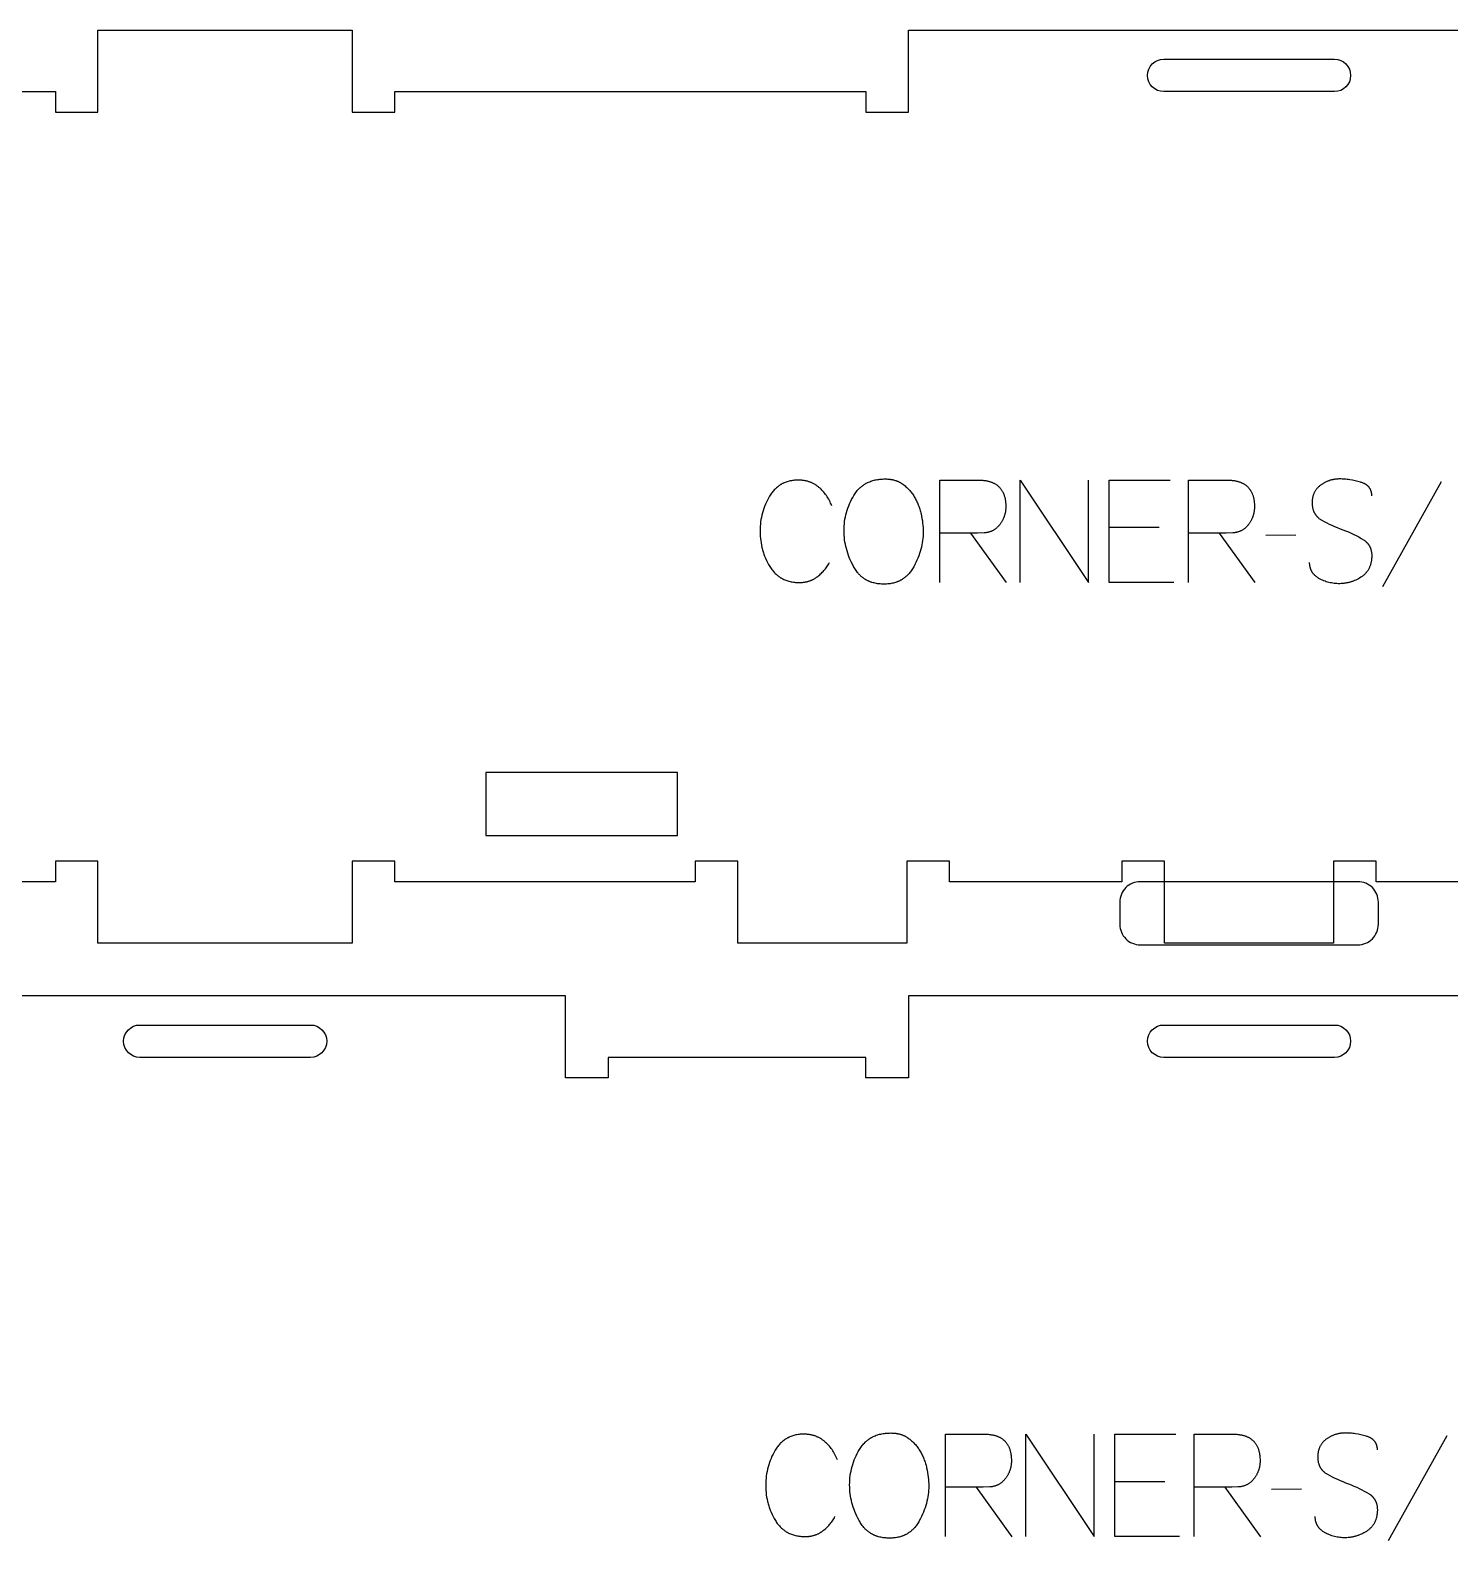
# Model space of a CAD drawing. Extents: x 0 to 4485, y 0 to 8771.
# Drawn here: x 1539.8 to 1955.7, y 4294.2 to 4736.9 of the extents above; entities that cross this region are included whole.
import ezdxf

# ---------------------------------------------------------------- set-up
doc = ezdxf.new("R2010")
doc.units = 0
for name, color, linetype in [('1_ANYTOOL_1MMDEEP_LABELS_S', 2, 'CONTINUOUS'), ('3_ANYTOOL_CUTTHROUGH_INSID', 4, 'CONTINUOUS'), ('4_ANYTOOL_CUTTHROUGH_OUTSI', 5, 'CONTINUOUS'), ('5_ANYTOOL_HALF_MILL_9MM_IN', 3, 'CONTINUOUS')]:
    doc.layers.add(name, color=color, linetype=linetype)

msp = doc.modelspace()

# ---------------------------------------------------------------- linework, layer by layer
at = {"layer": '1_ANYTOOL_1MMDEEP_LABELS_S', "color": 2}
for points in [[(1774.63, 4597.55), (1774.47, 4597.95), (1774.3, 4598.34), (1774.12, 4598.73), (1773.93, 4599.1), (1773.73, 4599.47), (1773.52, 4599.83), (1773.3, 4600.18), (1773.07, 4600.52), (1772.83, 4600.85), (1772.58, 4601.17), (1772.32, 4601.49), (1772.05, 4601.79), (1771.77, 4602.09), (1771.48, 4602.38), (1771.19, 4602.65), (1770.88, 4602.92), (1770.72, 4603.05), (1770.56, 4603.18), (1770.4, 4603.3), (1770.23, 4603.42), (1770.07, 4603.53), (1769.9, 4603.64), (1769.73, 4603.75), (1769.56, 4603.85), (1769.38, 4603.95), (1769.2, 4604.04), (1769.02, 4604.13), (1768.84, 4604.22), (1768.66, 4604.3), (1768.47, 4604.37), (1768.29, 4604.45), (1768.1, 4604.51), (1767.91, 4604.58), (1767.71, 4604.64), (1767.51, 4604.69), (1767.32, 4604.75), (1767.12, 4604.79), (1766.91, 4604.84), (1766.71, 4604.88), (1766.5, 4604.91), (1766.29, 4604.94), (1766.08, 4604.97), (1765.87, 4604.99), (1765.65, 4605.01), (1765.44, 4605.03), (1765.22, 4605.04), (1764.99, 4605.04), (1764.77, 4605.05), (1764.43, 4605.04), (1764.09, 4605.03), (1763.76, 4605), (1763.43, 4604.97), (1763.11, 4604.93), (1762.79, 4604.88), (1762.48, 4604.82), (1762.18, 4604.75), (1761.88, 4604.67), (1761.58, 4604.59), (1761.29, 4604.49), (1761.01, 4604.39), (1760.73, 4604.27), (1760.59, 4604.21), (1760.45, 4604.15), (1760.32, 4604.08), (1760.19, 4604.01), (1760.05, 4603.94), (1759.92, 4603.87), (1759.79, 4603.8), (1759.66, 4603.72), (1759.54, 4603.64), (1759.41, 4603.56), (1759.29, 4603.48), (1759.16, 4603.39), (1759.04, 4603.3), (1758.92, 4603.21), (1758.69, 4603.02), (1758.45, 4602.83), (1758.23, 4602.62), (1758.01, 4602.41), (1757.79, 4602.18), (1757.58, 4601.95), (1757.38, 4601.7), (1757.18, 4601.45), (1756.98, 4601.19), (1756.8, 4600.92), (1756.61, 4600.64), (1756.43, 4600.35), (1756.09, 4599.76), (1755.78, 4599.16), (1755.48, 4598.56), (1755.21, 4597.95), (1754.95, 4597.33), (1754.72, 4596.7), (1754.52, 4596.07), (1754.33, 4595.43), (1754.16, 4594.78), (1754.02, 4594.13), (1753.9, 4593.46), (1753.8, 4592.79), (1753.73, 4592.12), (1753.67, 4591.43), (1753.64, 4590.74), (1753.63, 4590.05), (1753.64, 4589.35), (1753.67, 4588.66), (1753.73, 4587.97), (1753.81, 4587.3), (1753.91, 4586.63), (1754.03, 4585.96), (1754.17, 4585.31), (1754.25, 4584.98), (1754.34, 4584.66), (1754.43, 4584.34), (1754.53, 4584.02), (1754.63, 4583.7), (1754.74, 4583.39), (1754.85, 4583.07), (1754.97, 4582.76), (1755.23, 4582.14), (1755.51, 4581.53), (1755.81, 4580.93), (1756.13, 4580.33), (1756.48, 4579.74), (1756.66, 4579.45), (1756.85, 4579.17), (1757.04, 4578.9), (1757.24, 4578.64), (1757.44, 4578.39), (1757.65, 4578.14), (1757.86, 4577.91), (1758.09, 4577.68), (1758.31, 4577.47), (1758.55, 4577.26), (1758.78, 4577.07), (1758.9, 4576.97), (1759.03, 4576.88), (1759.15, 4576.79), (1759.28, 4576.7), (1759.4, 4576.61), (1759.53, 4576.53), (1759.66, 4576.45), (1759.79, 4576.37), (1759.93, 4576.29), (1760.06, 4576.22), (1760.2, 4576.15), (1760.33, 4576.08), (1760.61, 4575.94), (1760.9, 4575.82), (1761.19, 4575.71), (1761.48, 4575.6), (1761.78, 4575.5), (1762.09, 4575.42), (1762.4, 4575.34), (1762.72, 4575.27), (1763.05, 4575.21), (1763.38, 4575.16), (1763.71, 4575.12), (1764.05, 4575.09), (1764.4, 4575.06), (1764.75, 4575.05), (1765.11, 4575.05), (1765.5, 4575.05), (1765.87, 4575.07), (1766.05, 4575.08), (1766.24, 4575.1), (1766.42, 4575.12), (1766.6, 4575.15), (1766.77, 4575.17), (1766.95, 4575.2), (1767.12, 4575.24), (1767.29, 4575.27), (1767.46, 4575.31), (1767.63, 4575.36), (1767.8, 4575.4), (1767.96, 4575.45), (1768.13, 4575.5), (1768.29, 4575.56), (1768.44, 4575.62), (1768.6, 4575.68), (1768.76, 4575.75), (1768.91, 4575.81), (1769.06, 4575.89), (1769.21, 4575.96), (1769.36, 4576.04), (1769.5, 4576.12), (1769.65, 4576.2), (1769.79, 4576.29), (1769.93, 4576.38), (1770.07, 4576.48), (1770.21, 4576.57), (1770.34, 4576.67), (1770.61, 4576.88), (1770.87, 4577.1), (1771.12, 4577.32), (1771.37, 4577.55), (1771.61, 4577.78), (1771.85, 4578.03), (1772.09, 4578.28), (1772.31, 4578.54), (1772.54, 4578.8), (1772.75, 4579.08), (1772.96, 4579.36), (1773.17, 4579.65), (1773.37, 4579.94), (1773.57, 4580.25), (1773.76, 4580.56), (1773.94, 4580.87)], [(1806.3, 4575.05), (1806.3, 4605.05), (1817.66, 4605.05), (1818.15, 4605.04), (1818.62, 4605.01), (1818.85, 4605), (1819.08, 4604.98), (1819.3, 4604.95), (1819.52, 4604.92), (1819.74, 4604.89), (1819.95, 4604.85), (1820.16, 4604.81), (1820.36, 4604.77), (1820.57, 4604.72), (1820.76, 4604.67), (1820.95, 4604.61), (1821.14, 4604.55), (1821.33, 4604.49), (1821.51, 4604.42), (1821.69, 4604.35), (1821.86, 4604.28), (1822.03, 4604.2), (1822.19, 4604.12), (1822.36, 4604.03), (1822.51, 4603.94), (1822.67, 4603.85), (1822.82, 4603.75), (1822.96, 4603.65), (1823.11, 4603.54), (1823.24, 4603.43), (1823.38, 4603.32), (1823.51, 4603.21), (1823.63, 4603.08), (1823.76, 4602.96), (1823.88, 4602.83), (1823.99, 4602.7), (1824.1, 4602.56), (1824.21, 4602.42), (1824.31, 4602.28), (1824.41, 4602.13), (1824.51, 4601.98), (1824.6, 4601.83), (1824.69, 4601.67), (1824.77, 4601.5), (1824.85, 4601.34), (1824.92, 4601.17), (1825, 4600.99), (1825.06, 4600.82), (1825.13, 4600.63), (1825.19, 4600.45), (1825.25, 4600.26), (1825.3, 4600.06), (1825.35, 4599.87), (1825.39, 4599.67), (1825.43, 4599.46), (1825.47, 4599.25), (1825.5, 4599.04), (1825.53, 4598.82), (1825.56, 4598.6), (1825.58, 4598.38), (1825.6, 4598.15), (1825.62, 4597.68), (1825.63, 4597.2), (1825.63, 4597.03), (1825.62, 4596.85), (1825.61, 4596.68), (1825.6, 4596.5), (1825.58, 4596.33), (1825.56, 4596.16), (1825.54, 4595.99), (1825.52, 4595.82), (1825.49, 4595.65), (1825.45, 4595.48), (1825.42, 4595.31), (1825.38, 4595.15), (1825.33, 4594.98), (1825.29, 4594.82), (1825.24, 4594.65), (1825.18, 4594.49), (1825.13, 4594.33), (1825.06, 4594.17), (1825, 4594.01), (1824.93, 4593.85), (1824.86, 4593.69), (1824.79, 4593.54), (1824.71, 4593.38), (1824.63, 4593.22), (1824.54, 4593.07), (1824.45, 4592.92), (1824.36, 4592.76), (1824.27, 4592.61), (1824.17, 4592.46), (1824.06, 4592.31), (1823.96, 4592.16), (1823.85, 4592.02), (1823.74, 4591.87), (1823.62, 4591.73), (1823.5, 4591.59), (1823.39, 4591.46), (1823.26, 4591.34), (1823.14, 4591.21), (1823.01, 4591.09), (1822.88, 4590.98), (1822.75, 4590.87), (1822.62, 4590.77), (1822.48, 4590.66), (1822.34, 4590.57), (1822.2, 4590.48), (1822.06, 4590.39), (1821.91, 4590.31), (1821.76, 4590.23), (1821.61, 4590.15), (1821.46, 4590.08), (1821.31, 4590.02), (1821.15, 4589.96), (1820.99, 4589.9), (1820.83, 4589.85), (1820.66, 4589.8), (1820.49, 4589.76), (1820.32, 4589.72), (1820.15, 4589.69), (1819.98, 4589.66), (1819.8, 4589.63), (1819.62, 4589.61), (1819.44, 4589.59), (1819.26, 4589.58), (1817.33, 4589.51), (1815.3, 4589.49), (1806.34, 4589.49)], [(1829.83, 4575.05), (1829.83, 4605.05), (1849.88, 4575.05), (1849.88, 4605.05)], [(1874.87, 4575.05), (1855.93, 4575.05), (1855.93, 4605.05), (1873.76, 4605.05)], [(1879.16, 4575.05), (1879.16, 4605.05), (1890.51, 4605.05), (1891, 4605.04), (1891.48, 4605.01), (1891.71, 4605), (1891.94, 4604.98), (1892.16, 4604.95), (1892.38, 4604.92), (1892.6, 4604.89), (1892.81, 4604.85), (1893.02, 4604.81), (1893.22, 4604.77), (1893.42, 4604.72), (1893.62, 4604.67), (1893.81, 4604.61), (1894, 4604.55), (1894.19, 4604.49), (1894.37, 4604.42), (1894.54, 4604.35), (1894.72, 4604.28), (1894.89, 4604.2), (1895.05, 4604.12), (1895.21, 4604.03), (1895.37, 4603.94), (1895.52, 4603.85), (1895.67, 4603.75), (1895.82, 4603.65), (1895.96, 4603.54), (1896.1, 4603.43), (1896.23, 4603.32), (1896.37, 4603.21), (1896.49, 4603.08), (1896.61, 4602.96), (1896.73, 4602.83), (1896.85, 4602.7), (1896.96, 4602.56), (1897.07, 4602.42), (1897.17, 4602.28), (1897.27, 4602.13), (1897.36, 4601.98), (1897.46, 4601.83), (1897.54, 4601.67), (1897.63, 4601.5), (1897.71, 4601.34), (1897.78, 4601.17), (1897.85, 4600.99), (1897.92, 4600.82), (1897.99, 4600.63), (1898.05, 4600.45), (1898.1, 4600.26), (1898.16, 4600.06), (1898.2, 4599.87), (1898.25, 4599.67), (1898.29, 4599.46), (1898.33, 4599.25), (1898.36, 4599.04), (1898.39, 4598.82), (1898.41, 4598.6), (1898.44, 4598.38), (1898.45, 4598.15), (1898.48, 4597.68), (1898.48, 4597.2), (1898.48, 4597.03), (1898.48, 4596.85), (1898.47, 4596.68), (1898.46, 4596.5), (1898.44, 4596.33), (1898.42, 4596.16), (1898.4, 4595.99), (1898.37, 4595.82), (1898.34, 4595.65), (1898.31, 4595.48), (1898.27, 4595.31), (1898.23, 4595.15), (1898.19, 4594.98), (1898.14, 4594.82), (1898.09, 4594.65), (1898.04, 4594.49), (1897.98, 4594.33), (1897.92, 4594.17), (1897.86, 4594.01), (1897.79, 4593.85), (1897.72, 4593.69), (1897.64, 4593.54), (1897.57, 4593.38), (1897.48, 4593.22), (1897.4, 4593.07), (1897.31, 4592.92), (1897.22, 4592.76), (1897.12, 4592.61), (1897.02, 4592.46), (1896.92, 4592.31), (1896.82, 4592.16), (1896.71, 4592.02), (1896.59, 4591.87), (1896.48, 4591.73), (1896.36, 4591.59), (1896.24, 4591.46), (1896.12, 4591.34), (1896, 4591.21), (1895.87, 4591.09), (1895.74, 4590.98), (1895.61, 4590.87), (1895.48, 4590.77), (1895.34, 4590.66), (1895.2, 4590.57), (1895.06, 4590.48), (1894.92, 4590.39), (1894.77, 4590.31), (1894.62, 4590.23), (1894.47, 4590.15), (1894.32, 4590.08), (1894.16, 4590.02), (1894.01, 4589.96), (1893.85, 4589.9), (1893.68, 4589.85), (1893.52, 4589.8), (1893.35, 4589.76), (1893.18, 4589.72), (1893.01, 4589.69), (1892.84, 4589.66), (1892.66, 4589.63), (1892.48, 4589.61), (1892.3, 4589.59), (1892.11, 4589.58), (1890.19, 4589.51), (1888.16, 4589.49), (1879.2, 4589.49)], [(1932.86, 4600.46), (1932.85, 4600.65), (1932.85, 4600.74), (1932.84, 4600.83), (1932.84, 4600.92), (1932.83, 4601.01), (1932.82, 4601.1), (1932.8, 4601.19), (1932.79, 4601.27), (1932.78, 4601.36), (1932.76, 4601.44), (1932.74, 4601.53), (1932.72, 4601.61), (1932.7, 4601.69), (1932.68, 4601.77), (1932.65, 4601.85), (1932.62, 4601.93), (1932.6, 4602), (1932.57, 4602.08), (1932.54, 4602.16), (1932.5, 4602.23), (1932.47, 4602.3), (1932.43, 4602.38), (1932.39, 4602.45), (1932.36, 4602.52), (1932.31, 4602.59), (1932.27, 4602.65), (1932.23, 4602.72), (1932.18, 4602.79), (1932.14, 4602.85), (1932.09, 4602.91), (1932.04, 4602.98), (1931.98, 4603.04), (1931.93, 4603.1), (1931.88, 4603.16), (1931.82, 4603.22), (1931.76, 4603.28), (1931.7, 4603.33), (1931.64, 4603.39), (1931.58, 4603.44), (1931.51, 4603.5), (1931.44, 4603.55), (1931.38, 4603.6), (1931.31, 4603.65), (1931.24, 4603.7), (1931.16, 4603.75), (1931.09, 4603.8), (1931.01, 4603.84), (1930.93, 4603.89), (1930.85, 4603.93), (1930.77, 4603.98), (1930.69, 4604.02), (1930.52, 4604.1), (1930.35, 4604.18), (1930.16, 4604.25), (1929.97, 4604.32), (1929.78, 4604.38), (1929.58, 4604.45), (1928.76, 4604.67), (1927.97, 4604.86), (1927.18, 4605.02), (1926.41, 4605.15), (1926.03, 4605.21), (1925.65, 4605.26), (1925.28, 4605.3), (1924.91, 4605.33), (1924.55, 4605.35), (1924.18, 4605.37), (1923.83, 4605.38), (1923.47, 4605.39), (1923.28, 4605.39), (1923.08, 4605.38), (1922.89, 4605.37), (1922.7, 4605.36), (1922.51, 4605.34), (1922.32, 4605.32), (1922.13, 4605.3), (1921.95, 4605.27), (1921.76, 4605.24), (1921.58, 4605.21), (1921.4, 4605.17), (1921.21, 4605.13), (1921.03, 4605.09), (1920.86, 4605.04), (1920.68, 4604.99), (1920.5, 4604.93), (1920.33, 4604.87), (1920.15, 4604.81), (1919.98, 4604.75), (1919.81, 4604.68), (1919.64, 4604.6), (1919.47, 4604.53), (1919.31, 4604.45), (1919.14, 4604.36), (1918.97, 4604.28), (1918.81, 4604.19), (1918.65, 4604.09), (1918.49, 4603.99), (1918.33, 4603.89), (1918.17, 4603.79), (1918.01, 4603.68), (1917.86, 4603.57), (1917.7, 4603.45), (1917.55, 4603.33), (1917.41, 4603.21), (1917.27, 4603.09), (1917.14, 4602.96), (1917.01, 4602.83), (1916.89, 4602.69), (1916.77, 4602.56), (1916.65, 4602.42), (1916.55, 4602.28), (1916.44, 4602.13), (1916.34, 4601.98), (1916.25, 4601.83), (1916.16, 4601.67), (1916.07, 4601.52), (1915.99, 4601.35), (1915.92, 4601.19), (1915.85, 4601.02), (1915.78, 4600.85), (1915.72, 4600.68), (1915.66, 4600.5), (1915.61, 4600.32), (1915.57, 4600.14), (1915.53, 4599.95), (1915.49, 4599.77), (1915.46, 4599.57), (1915.43, 4599.38), (1915.41, 4599.18), (1915.39, 4598.98), (1915.38, 4598.78), (1915.37, 4598.57), (1915.37, 4598.36), (1915.37, 4598.14), (1915.38, 4597.93), (1915.4, 4597.73), (1915.41, 4597.52), (1915.44, 4597.32), (1915.47, 4597.12), (1915.51, 4596.93), (1915.55, 4596.74), (1915.59, 4596.56), (1915.65, 4596.37), (1915.7, 4596.2), (1915.77, 4596.02), (1915.8, 4595.94), (1915.84, 4595.85), (1915.87, 4595.77), (1915.91, 4595.68), (1915.95, 4595.6), (1915.99, 4595.52), (1916.03, 4595.44), (1916.08, 4595.36), (1916.12, 4595.28), (1916.17, 4595.2), (1916.22, 4595.13), (1916.27, 4595.05), (1916.32, 4594.98), (1916.37, 4594.9), (1916.42, 4594.83), (1916.48, 4594.76), (1916.53, 4594.69), (1916.59, 4594.62), (1916.65, 4594.55), (1916.71, 4594.48), (1916.77, 4594.41), (1916.83, 4594.34), (1916.9, 4594.28), (1916.96, 4594.21), (1917.1, 4594.09), (1917.24, 4593.96), (1917.38, 4593.84), (1917.54, 4593.73), (1917.69, 4593.62), (1917.86, 4593.51), (1918.02, 4593.4), (1918.2, 4593.3), (1918.91, 4592.91), (1919.65, 4592.53), (1920.39, 4592.16), (1921.16, 4591.81), (1921.94, 4591.46), (1922.73, 4591.13), (1923.54, 4590.81), (1924.37, 4590.5), (1925.2, 4590.18), (1926, 4589.85), (1926.79, 4589.51), (1927.55, 4589.15), (1928.3, 4588.78), (1929.02, 4588.39), (1929.73, 4587.98), (1930.41, 4587.56), (1930.58, 4587.45), (1930.74, 4587.34), (1930.89, 4587.22), (1930.97, 4587.16), (1931.04, 4587.1), (1931.11, 4587.04), (1931.18, 4586.97), (1931.25, 4586.91), (1931.32, 4586.85), (1931.39, 4586.78), (1931.45, 4586.71), (1931.51, 4586.65), (1931.58, 4586.58), (1931.64, 4586.51), (1931.69, 4586.44), (1931.75, 4586.36), (1931.81, 4586.29), (1931.86, 4586.22), (1931.91, 4586.14), (1931.97, 4586.07), (1932.02, 4585.99), (1932.06, 4585.91), (1932.11, 4585.83), (1932.16, 4585.75), (1932.2, 4585.67), (1932.24, 4585.59), (1932.29, 4585.51), (1932.32, 4585.43), (1932.36, 4585.34), (1932.4, 4585.26), (1932.44, 4585.17), (1932.47, 4585.08), (1932.5, 4584.99), (1932.53, 4584.9), (1932.56, 4584.81), (1932.59, 4584.72), (1932.62, 4584.63), (1932.66, 4584.44), (1932.71, 4584.25), (1932.74, 4584.05), (1932.78, 4583.85), (1932.8, 4583.65), (1932.82, 4583.44), (1932.83, 4583.23), (1932.84, 4583.02), (1932.84, 4582.8), (1932.84, 4582.57), (1932.83, 4582.35), (1932.81, 4582.12), (1932.79, 4581.89), (1932.77, 4581.66), (1932.73, 4581.43), (1932.7, 4581.21), (1932.66, 4581), (1932.61, 4580.79), (1932.56, 4580.58), (1932.5, 4580.37), (1932.44, 4580.17), (1932.37, 4579.97), (1932.3, 4579.78), (1932.23, 4579.59), (1932.14, 4579.4), (1932.06, 4579.22), (1931.97, 4579.04), (1931.87, 4578.86), (1931.77, 4578.69), (1931.66, 4578.53), (1931.55, 4578.36), (1931.43, 4578.2), (1931.31, 4578.04), (1931.19, 4577.89), (1931.05, 4577.74), (1930.92, 4577.6), (1930.77, 4577.45), (1930.63, 4577.32), (1930.48, 4577.18), (1930.32, 4577.05), (1930.16, 4576.92), (1929.99, 4576.8), (1929.82, 4576.68), (1929.64, 4576.57), (1929.28, 4576.35), (1928.92, 4576.14), (1928.55, 4575.95), (1928.18, 4575.77), (1927.8, 4575.6), (1927.42, 4575.45), (1927.23, 4575.38), (1927.04, 4575.31), (1926.85, 4575.25), (1926.66, 4575.19), (1926.46, 4575.13), (1926.27, 4575.08), (1926.07, 4575.03), (1925.88, 4574.98), (1925.68, 4574.94), (1925.48, 4574.9), (1925.28, 4574.87), (1925.08, 4574.83), (1924.88, 4574.81), (1924.68, 4574.78), (1924.27, 4574.74), (1923.86, 4574.71), (1923.45, 4574.7), (1923.04, 4574.7), (1922.63, 4574.72), (1922.22, 4574.74), (1921.82, 4574.78), (1921.43, 4574.83), (1921.04, 4574.9), (1920.65, 4574.98), (1920.27, 4575.07), (1919.9, 4575.17), (1919.52, 4575.28), (1919.16, 4575.41), (1918.79, 4575.55), (1918.43, 4575.71), (1918.08, 4575.87), (1917.73, 4576.05), (1917.38, 4576.25), (1917.22, 4576.35), (1917.05, 4576.45), (1916.89, 4576.56), (1916.74, 4576.66), (1916.59, 4576.78), (1916.45, 4576.89), (1916.32, 4577.01), (1916.18, 4577.13), (1916.06, 4577.26), (1915.94, 4577.38), (1915.82, 4577.51), (1915.71, 4577.65), (1915.66, 4577.71), (1915.61, 4577.78), (1915.56, 4577.85), (1915.51, 4577.92), (1915.46, 4577.99), (1915.42, 4578.06), (1915.37, 4578.13), (1915.33, 4578.21), (1915.29, 4578.28), (1915.24, 4578.35), (1915.2, 4578.43), (1915.17, 4578.5), (1915.13, 4578.58), (1915.09, 4578.66), (1915.06, 4578.73), (1915.03, 4578.81), (1915, 4578.89), (1914.97, 4578.97), (1914.94, 4579.05), (1914.91, 4579.13), (1914.86, 4579.3), (1914.81, 4579.47), (1914.77, 4579.64), (1914.74, 4579.81), (1914.71, 4579.99), (1914.68, 4580.17), (1914.67, 4580.35), (1914.65, 4580.54), (1914.64, 4580.73), (1914.64, 4580.92)], [(1953.17, 4604.57), (1935.98, 4573.8)], [(1870.58, 4591.12), (1855.93, 4591.12)], [(1815.3, 4589.49), (1825.76, 4575)], [(1888.16, 4589.49), (1898.61, 4575)], [(1910.61, 4588.93), (1901.83, 4588.85)], [(1776.27, 4317.98), (1776.11, 4318.39), (1775.94, 4318.78), (1775.76, 4319.16), (1775.57, 4319.54), (1775.37, 4319.91), (1775.16, 4320.27), (1774.94, 4320.62), (1774.71, 4320.96), (1774.47, 4321.29), (1774.22, 4321.61), (1773.96, 4321.92), (1773.69, 4322.23), (1773.41, 4322.53), (1773.13, 4322.81), (1772.83, 4323.09), (1772.52, 4323.36), (1772.36, 4323.49), (1772.2, 4323.62), (1772.04, 4323.74), (1771.87, 4323.86), (1771.71, 4323.97), (1771.54, 4324.08), (1771.37, 4324.19), (1771.2, 4324.29), (1771.02, 4324.39), (1770.84, 4324.48), (1770.67, 4324.57), (1770.48, 4324.65), (1770.3, 4324.74), (1770.12, 4324.81), (1769.93, 4324.88), (1769.74, 4324.95), (1769.55, 4325.02), (1769.35, 4325.08), (1769.16, 4325.13), (1768.96, 4325.18), (1768.76, 4325.23), (1768.55, 4325.28), (1768.35, 4325.32), (1768.14, 4325.35), (1767.93, 4325.38), (1767.72, 4325.41), (1767.51, 4325.43), (1767.29, 4325.45), (1767.08, 4325.46), (1766.86, 4325.47), (1766.64, 4325.48), (1766.41, 4325.48), (1766.07, 4325.48), (1765.73, 4325.46), (1765.4, 4325.44), (1765.07, 4325.41), (1764.75, 4325.37), (1764.43, 4325.32), (1764.12, 4325.26), (1763.82, 4325.19), (1763.52, 4325.11), (1763.22, 4325.02), (1762.93, 4324.93), (1762.65, 4324.82), (1762.37, 4324.71), (1762.23, 4324.65), (1762.09, 4324.58), (1761.96, 4324.52), (1761.83, 4324.45), (1761.69, 4324.38), (1761.56, 4324.31), (1761.43, 4324.24), (1761.31, 4324.16), (1761.18, 4324.08), (1761.05, 4324), (1760.93, 4323.91), (1760.81, 4323.83), (1760.68, 4323.74), (1760.56, 4323.65), (1760.33, 4323.46), (1760.1, 4323.26), (1759.87, 4323.06), (1759.65, 4322.84), (1759.43, 4322.62), (1759.22, 4322.38), (1759.02, 4322.14), (1758.82, 4321.89), (1758.63, 4321.63), (1758.44, 4321.36), (1758.25, 4321.08), (1758.08, 4320.79), (1757.74, 4320.2), (1757.42, 4319.6), (1757.12, 4319), (1756.85, 4318.39), (1756.6, 4317.77), (1756.37, 4317.14), (1756.16, 4316.51), (1755.97, 4315.87), (1755.81, 4315.22), (1755.66, 4314.56), (1755.54, 4313.9), (1755.44, 4313.23), (1755.37, 4312.56), (1755.31, 4311.87), (1755.28, 4311.18), (1755.27, 4310.48), (1755.28, 4309.78), (1755.31, 4309.09), (1755.37, 4308.41), (1755.45, 4307.73), (1755.55, 4307.06), (1755.67, 4306.4), (1755.81, 4305.75), (1755.89, 4305.42), (1755.98, 4305.1), (1756.07, 4304.78), (1756.17, 4304.46), (1756.27, 4304.14), (1756.38, 4303.83), (1756.5, 4303.51), (1756.62, 4303.2), (1756.87, 4302.58), (1757.15, 4301.97), (1757.45, 4301.36), (1757.77, 4300.77), (1758.12, 4300.18), (1758.3, 4299.89), (1758.49, 4299.61), (1758.68, 4299.34), (1758.88, 4299.08), (1759.08, 4298.82), (1759.29, 4298.58), (1759.51, 4298.35), (1759.73, 4298.12), (1759.95, 4297.91), (1760.19, 4297.7), (1760.42, 4297.5), (1760.55, 4297.41), (1760.67, 4297.32), (1760.79, 4297.23), (1760.92, 4297.14), (1761.05, 4297.05), (1761.17, 4296.97), (1761.3, 4296.89), (1761.44, 4296.81), (1761.57, 4296.73), (1761.7, 4296.66), (1761.84, 4296.58), (1761.98, 4296.51), (1762.25, 4296.38), (1762.54, 4296.26), (1762.83, 4296.14), (1763.12, 4296.04), (1763.42, 4295.94), (1763.73, 4295.85), (1764.04, 4295.78), (1764.36, 4295.71), (1764.69, 4295.65), (1765.02, 4295.6), (1765.35, 4295.56), (1765.7, 4295.52), (1766.04, 4295.5), (1766.4, 4295.49), (1766.75, 4295.48), (1767.14, 4295.49), (1767.51, 4295.51), (1767.7, 4295.52), (1767.88, 4295.54), (1768.06, 4295.56), (1768.24, 4295.58), (1768.42, 4295.61), (1768.59, 4295.64), (1768.76, 4295.68), (1768.94, 4295.71), (1769.11, 4295.75), (1769.27, 4295.79), (1769.44, 4295.84), (1769.6, 4295.89), (1769.77, 4295.94), (1769.93, 4296), (1770.09, 4296.06), (1770.24, 4296.12), (1770.4, 4296.18), (1770.55, 4296.25), (1770.7, 4296.32), (1770.85, 4296.4), (1771, 4296.48), (1771.15, 4296.56), (1771.29, 4296.64), (1771.43, 4296.73), (1771.57, 4296.82), (1771.71, 4296.91), (1771.85, 4297.01), (1771.98, 4297.11), (1772.25, 4297.32), (1772.51, 4297.53), (1772.76, 4297.76), (1773.01, 4297.98), (1773.26, 4298.22), (1773.49, 4298.47), (1773.73, 4298.72), (1773.95, 4298.98), (1774.18, 4299.24), (1774.39, 4299.52), (1774.61, 4299.8), (1774.81, 4300.08), (1775.01, 4300.38), (1775.21, 4300.68), (1775.4, 4300.99), (1775.58, 4301.31)], [(1807.94, 4295.48), (1807.94, 4325.48), (1819.3, 4325.48), (1819.79, 4325.48), (1820.26, 4325.45), (1820.49, 4325.44), (1820.72, 4325.41), (1820.95, 4325.39), (1821.17, 4325.36), (1821.38, 4325.33), (1821.59, 4325.29), (1821.8, 4325.25), (1822.01, 4325.21), (1822.21, 4325.16), (1822.4, 4325.11), (1822.6, 4325.05), (1822.78, 4324.99), (1822.97, 4324.93), (1823.15, 4324.86), (1823.33, 4324.79), (1823.5, 4324.72), (1823.67, 4324.64), (1823.84, 4324.56), (1824, 4324.47), (1824.15, 4324.38), (1824.31, 4324.29), (1824.46, 4324.19), (1824.6, 4324.09), (1824.75, 4323.98), (1824.88, 4323.87), (1825.02, 4323.76), (1825.15, 4323.64), (1825.28, 4323.52), (1825.4, 4323.4), (1825.52, 4323.27), (1825.63, 4323.14), (1825.74, 4323), (1825.85, 4322.86), (1825.95, 4322.72), (1826.05, 4322.57), (1826.15, 4322.42), (1826.24, 4322.26), (1826.33, 4322.11), (1826.41, 4321.94), (1826.49, 4321.78), (1826.57, 4321.61), (1826.64, 4321.43), (1826.71, 4321.25), (1826.77, 4321.07), (1826.83, 4320.89), (1826.89, 4320.7), (1826.94, 4320.5), (1826.99, 4320.31), (1827.03, 4320.1), (1827.07, 4319.9), (1827.11, 4319.69), (1827.14, 4319.48), (1827.17, 4319.26), (1827.2, 4319.04), (1827.22, 4318.82), (1827.24, 4318.59), (1827.26, 4318.12), (1827.27, 4317.64), (1827.27, 4317.46), (1827.26, 4317.29), (1827.25, 4317.11), (1827.24, 4316.94), (1827.23, 4316.77), (1827.21, 4316.6), (1827.18, 4316.43), (1827.16, 4316.26), (1827.13, 4316.09), (1827.09, 4315.92), (1827.06, 4315.75), (1827.02, 4315.58), (1826.97, 4315.42), (1826.93, 4315.26), (1826.88, 4315.09), (1826.82, 4314.93), (1826.77, 4314.77), (1826.71, 4314.61), (1826.64, 4314.45), (1826.57, 4314.29), (1826.5, 4314.13), (1826.43, 4313.97), (1826.35, 4313.82), (1826.27, 4313.66), (1826.18, 4313.51), (1826.09, 4313.35), (1826, 4313.2), (1825.91, 4313.05), (1825.81, 4312.9), (1825.71, 4312.75), (1825.6, 4312.6), (1825.49, 4312.45), (1825.38, 4312.31), (1825.26, 4312.17), (1825.15, 4312.03), (1825.03, 4311.9), (1824.9, 4311.77), (1824.78, 4311.65), (1824.65, 4311.53), (1824.52, 4311.42), (1824.39, 4311.31), (1824.26, 4311.2), (1824.12, 4311.1), (1823.98, 4311.01), (1823.84, 4310.91), (1823.7, 4310.83), (1823.55, 4310.74), (1823.41, 4310.67), (1823.26, 4310.59), (1823.1, 4310.52), (1822.95, 4310.46), (1822.79, 4310.4), (1822.63, 4310.34), (1822.47, 4310.29), (1822.3, 4310.24), (1822.13, 4310.2), (1821.97, 4310.16), (1821.79, 4310.12), (1821.62, 4310.09), (1821.44, 4310.07), (1821.26, 4310.05), (1821.08, 4310.03), (1820.9, 4310.02), (1818.98, 4309.95), (1816.94, 4309.93), (1807.98, 4309.93)], [(1831.47, 4295.48), (1831.47, 4325.48), (1851.53, 4295.48), (1851.53, 4325.48)], [(1876.51, 4295.48), (1857.57, 4295.48), (1857.57, 4325.48), (1875.4, 4325.48)], [(1880.8, 4295.48), (1880.8, 4325.48), (1892.15, 4325.48), (1892.64, 4325.48), (1893.12, 4325.45), (1893.35, 4325.44), (1893.58, 4325.41), (1893.8, 4325.39), (1894.02, 4325.36), (1894.24, 4325.33), (1894.45, 4325.29), (1894.66, 4325.25), (1894.86, 4325.21), (1895.06, 4325.16), (1895.26, 4325.11), (1895.45, 4325.05), (1895.64, 4324.99), (1895.83, 4324.93), (1896.01, 4324.86), (1896.18, 4324.79), (1896.36, 4324.72), (1896.53, 4324.64), (1896.69, 4324.56), (1896.85, 4324.47), (1897.01, 4324.38), (1897.17, 4324.29), (1897.32, 4324.19), (1897.46, 4324.09), (1897.6, 4323.98), (1897.74, 4323.87), (1897.88, 4323.76), (1898.01, 4323.64), (1898.13, 4323.52), (1898.26, 4323.4), (1898.37, 4323.27), (1898.49, 4323.14), (1898.6, 4323), (1898.71, 4322.86), (1898.81, 4322.72), (1898.91, 4322.57), (1899, 4322.42), (1899.1, 4322.26), (1899.18, 4322.11), (1899.27, 4321.94), (1899.35, 4321.78), (1899.42, 4321.61), (1899.5, 4321.43), (1899.56, 4321.25), (1899.63, 4321.07), (1899.69, 4320.89), (1899.74, 4320.7), (1899.8, 4320.5), (1899.85, 4320.31), (1899.89, 4320.1), (1899.93, 4319.9), (1899.97, 4319.69), (1900, 4319.48), (1900.03, 4319.26), (1900.06, 4319.04), (1900.08, 4318.82), (1900.09, 4318.59), (1900.12, 4318.12), (1900.13, 4317.64), (1900.12, 4317.46), (1900.12, 4317.29), (1900.11, 4317.11), (1900.1, 4316.94), (1900.08, 4316.77), (1900.06, 4316.6), (1900.04, 4316.43), (1900.01, 4316.26), (1899.98, 4316.09), (1899.95, 4315.92), (1899.92, 4315.75), (1899.88, 4315.58), (1899.83, 4315.42), (1899.79, 4315.26), (1899.73, 4315.09), (1899.68, 4314.93), (1899.62, 4314.77), (1899.56, 4314.61), (1899.5, 4314.45), (1899.43, 4314.29), (1899.36, 4314.13), (1899.28, 4313.97), (1899.21, 4313.82), (1899.13, 4313.66), (1899.04, 4313.51), (1898.95, 4313.35), (1898.86, 4313.2), (1898.76, 4313.05), (1898.66, 4312.9), (1898.56, 4312.75), (1898.46, 4312.6), (1898.35, 4312.45), (1898.23, 4312.31), (1898.12, 4312.17), (1898, 4312.03), (1897.88, 4311.9), (1897.76, 4311.77), (1897.64, 4311.65), (1897.51, 4311.53), (1897.38, 4311.42), (1897.25, 4311.31), (1897.12, 4311.2), (1896.98, 4311.1), (1896.84, 4311.01), (1896.7, 4310.91), (1896.56, 4310.83), (1896.41, 4310.74), (1896.26, 4310.67), (1896.11, 4310.59), (1895.96, 4310.52), (1895.8, 4310.46), (1895.65, 4310.4), (1895.49, 4310.34), (1895.32, 4310.29), (1895.16, 4310.24), (1894.99, 4310.2), (1894.82, 4310.16), (1894.65, 4310.12), (1894.48, 4310.09), (1894.3, 4310.07), (1894.12, 4310.05), (1893.94, 4310.03), (1893.75, 4310.02), (1891.83, 4309.95), (1889.8, 4309.93), (1880.84, 4309.93)], [(1934.5, 4320.9), (1934.49, 4321.09), (1934.49, 4321.18), (1934.48, 4321.27), (1934.48, 4321.36), (1934.47, 4321.45), (1934.46, 4321.54), (1934.45, 4321.63), (1934.43, 4321.71), (1934.42, 4321.8), (1934.4, 4321.88), (1934.38, 4321.96), (1934.36, 4322.05), (1934.34, 4322.13), (1934.32, 4322.21), (1934.29, 4322.29), (1934.27, 4322.37), (1934.24, 4322.44), (1934.21, 4322.52), (1934.18, 4322.59), (1934.14, 4322.67), (1934.11, 4322.74), (1934.07, 4322.81), (1934.04, 4322.88), (1934, 4322.95), (1933.96, 4323.02), (1933.91, 4323.09), (1933.87, 4323.16), (1933.82, 4323.22), (1933.78, 4323.29), (1933.73, 4323.35), (1933.68, 4323.42), (1933.63, 4323.48), (1933.57, 4323.54), (1933.52, 4323.6), (1933.46, 4323.66), (1933.4, 4323.71), (1933.34, 4323.77), (1933.28, 4323.83), (1933.22, 4323.88), (1933.15, 4323.93), (1933.09, 4323.99), (1933.02, 4324.04), (1932.95, 4324.09), (1932.88, 4324.14), (1932.8, 4324.19), (1932.73, 4324.23), (1932.65, 4324.28), (1932.58, 4324.33), (1932.5, 4324.37), (1932.42, 4324.41), (1932.33, 4324.46), (1932.16, 4324.54), (1931.99, 4324.61), (1931.8, 4324.69), (1931.62, 4324.76), (1931.42, 4324.82), (1931.22, 4324.88), (1930.41, 4325.1), (1929.61, 4325.3), (1928.82, 4325.46), (1928.05, 4325.59), (1927.67, 4325.65), (1927.3, 4325.69), (1926.92, 4325.73), (1926.55, 4325.77), (1926.19, 4325.79), (1925.83, 4325.81), (1925.47, 4325.82), (1925.11, 4325.83), (1924.92, 4325.82), (1924.72, 4325.82), (1924.53, 4325.81), (1924.34, 4325.8), (1924.15, 4325.78), (1923.96, 4325.76), (1923.77, 4325.74), (1923.59, 4325.71), (1923.4, 4325.68), (1923.22, 4325.65), (1923.04, 4325.61), (1922.86, 4325.57), (1922.68, 4325.53), (1922.5, 4325.48), (1922.32, 4325.43), (1922.14, 4325.37), (1921.97, 4325.31), (1921.8, 4325.25), (1921.62, 4325.18), (1921.45, 4325.11), (1921.28, 4325.04), (1921.11, 4324.96), (1920.95, 4324.88), (1920.78, 4324.8), (1920.62, 4324.71), (1920.45, 4324.62), (1920.29, 4324.53), (1920.13, 4324.43), (1919.97, 4324.33), (1919.81, 4324.22), (1919.65, 4324.12), (1919.5, 4324), (1919.34, 4323.89), (1919.2, 4323.77), (1919.05, 4323.65), (1918.91, 4323.52), (1918.78, 4323.4), (1918.65, 4323.27), (1918.53, 4323.13), (1918.41, 4323), (1918.3, 4322.86), (1918.19, 4322.71), (1918.08, 4322.57), (1917.98, 4322.42), (1917.89, 4322.27), (1917.8, 4322.11), (1917.71, 4321.95), (1917.63, 4321.79), (1917.56, 4321.63), (1917.49, 4321.46), (1917.42, 4321.29), (1917.36, 4321.12), (1917.31, 4320.94), (1917.25, 4320.76), (1917.21, 4320.58), (1917.17, 4320.39), (1917.13, 4320.2), (1917.1, 4320.01), (1917.07, 4319.82), (1917.05, 4319.62), (1917.03, 4319.42), (1917.02, 4319.21), (1917.01, 4319.01), (1917.01, 4318.8), (1917.01, 4318.58), (1917.02, 4318.37), (1917.04, 4318.16), (1917.06, 4317.96), (1917.08, 4317.76), (1917.11, 4317.56), (1917.15, 4317.37), (1917.19, 4317.18), (1917.24, 4316.99), (1917.29, 4316.81), (1917.35, 4316.63), (1917.41, 4316.46), (1917.44, 4316.37), (1917.48, 4316.29), (1917.51, 4316.2), (1917.55, 4316.12), (1917.59, 4316.04), (1917.63, 4315.96), (1917.67, 4315.88), (1917.72, 4315.8), (1917.76, 4315.72), (1917.81, 4315.64), (1917.86, 4315.56), (1917.91, 4315.49), (1917.96, 4315.41), (1918.01, 4315.34), (1918.06, 4315.27), (1918.12, 4315.19), (1918.17, 4315.12), (1918.23, 4315.05), (1918.29, 4314.98), (1918.35, 4314.92), (1918.41, 4314.85), (1918.47, 4314.78), (1918.54, 4314.72), (1918.6, 4314.65), (1918.74, 4314.52), (1918.88, 4314.4), (1919.03, 4314.28), (1919.18, 4314.17), (1919.33, 4314.05), (1919.5, 4313.95), (1919.67, 4313.84), (1919.84, 4313.74), (1920.56, 4313.35), (1921.29, 4312.97), (1922.03, 4312.6), (1922.8, 4312.25), (1923.58, 4311.9), (1924.37, 4311.57), (1925.18, 4311.24), (1926.01, 4310.93), (1926.84, 4310.62), (1927.64, 4310.29), (1928.43, 4309.95), (1929.19, 4309.59), (1929.94, 4309.21), (1930.66, 4308.82), (1931.37, 4308.42), (1932.05, 4308), (1932.22, 4307.89), (1932.38, 4307.78), (1932.53, 4307.66), (1932.61, 4307.6), (1932.68, 4307.54), (1932.75, 4307.48), (1932.82, 4307.41), (1932.89, 4307.35), (1932.96, 4307.28), (1933.03, 4307.22), (1933.09, 4307.15), (1933.16, 4307.08), (1933.22, 4307.01), (1933.28, 4306.94), (1933.34, 4306.87), (1933.39, 4306.8), (1933.45, 4306.73), (1933.5, 4306.66), (1933.56, 4306.58), (1933.61, 4306.5), (1933.66, 4306.43), (1933.71, 4306.35), (1933.75, 4306.27), (1933.8, 4306.19), (1933.84, 4306.11), (1933.89, 4306.03), (1933.93, 4305.95), (1933.97, 4305.86), (1934, 4305.78), (1934.04, 4305.69), (1934.08, 4305.61), (1934.11, 4305.52), (1934.14, 4305.43), (1934.17, 4305.34), (1934.2, 4305.25), (1934.23, 4305.16), (1934.26, 4305.07), (1934.31, 4304.88), (1934.35, 4304.69), (1934.39, 4304.49), (1934.42, 4304.29), (1934.44, 4304.09), (1934.46, 4303.88), (1934.47, 4303.67), (1934.48, 4303.46), (1934.48, 4303.24), (1934.48, 4303.01), (1934.47, 4302.79), (1934.45, 4302.55), (1934.43, 4302.32), (1934.41, 4302.1), (1934.38, 4301.87), (1934.34, 4301.65), (1934.3, 4301.44), (1934.25, 4301.22), (1934.2, 4301.01), (1934.14, 4300.81), (1934.08, 4300.61), (1934.02, 4300.41), (1933.94, 4300.22), (1933.87, 4300.03), (1933.79, 4299.84), (1933.7, 4299.66), (1933.61, 4299.48), (1933.51, 4299.3), (1933.41, 4299.13), (1933.3, 4298.96), (1933.19, 4298.8), (1933.07, 4298.64), (1932.95, 4298.48), (1932.83, 4298.33), (1932.69, 4298.18), (1932.56, 4298.03), (1932.42, 4297.89), (1932.27, 4297.75), (1932.12, 4297.62), (1931.96, 4297.49), (1931.8, 4297.36), (1931.63, 4297.24), (1931.46, 4297.12), (1931.28, 4297), (1930.92, 4296.78), (1930.56, 4296.58), (1930.19, 4296.38), (1929.82, 4296.2), (1929.44, 4296.04), (1929.07, 4295.89), (1928.88, 4295.82), (1928.68, 4295.75), (1928.49, 4295.69), (1928.3, 4295.63), (1928.1, 4295.57), (1927.91, 4295.52), (1927.71, 4295.47), (1927.52, 4295.42), (1927.32, 4295.38), (1927.12, 4295.34), (1926.92, 4295.3), (1926.72, 4295.27), (1926.52, 4295.24), (1926.32, 4295.22), (1925.91, 4295.18), (1925.5, 4295.15), (1925.09, 4295.14), (1924.68, 4295.14), (1924.27, 4295.15), (1923.86, 4295.18), (1923.47, 4295.22), (1923.07, 4295.27), (1922.68, 4295.34), (1922.29, 4295.41), (1921.91, 4295.5), (1921.54, 4295.61), (1921.16, 4295.72), (1920.8, 4295.85), (1920.43, 4295.99), (1920.07, 4296.15), (1919.72, 4296.31), (1919.37, 4296.49), (1919.03, 4296.68), (1918.86, 4296.78), (1918.69, 4296.89), (1918.54, 4296.99), (1918.38, 4297.1), (1918.24, 4297.22), (1918.09, 4297.33), (1917.96, 4297.45), (1917.83, 4297.57), (1917.7, 4297.69), (1917.58, 4297.82), (1917.46, 4297.95), (1917.35, 4298.08), (1917.3, 4298.15), (1917.25, 4298.22), (1917.2, 4298.29), (1917.15, 4298.36), (1917.1, 4298.43), (1917.06, 4298.5), (1917.01, 4298.57), (1916.97, 4298.64), (1916.93, 4298.72), (1916.89, 4298.79), (1916.85, 4298.87), (1916.81, 4298.94), (1916.77, 4299.02), (1916.74, 4299.09), (1916.7, 4299.17), (1916.67, 4299.25), (1916.64, 4299.33), (1916.61, 4299.41), (1916.58, 4299.49), (1916.55, 4299.57), (1916.5, 4299.74), (1916.45, 4299.91), (1916.41, 4300.08), (1916.38, 4300.25), (1916.35, 4300.43), (1916.33, 4300.61), (1916.31, 4300.79), (1916.29, 4300.97), (1916.29, 4301.16), (1916.28, 4301.35)], [(1954.81, 4325.01), (1937.63, 4294.24)], [(1872.23, 4311.55), (1857.57, 4311.55)], [(1816.94, 4309.93), (1827.4, 4295.44)], [(1889.8, 4309.93), (1900.25, 4295.44)], [(1912.25, 4309.37), (1903.47, 4309.28)]]:
    msp.add_lwpolyline(points, dxfattribs=at)
for points in [[(1790.27, 4605.39), (1790.64, 4605.38), (1791.01, 4605.36), (1791.36, 4605.34), (1791.71, 4605.3), (1791.89, 4605.27), (1792.06, 4605.24), (1792.23, 4605.21), (1792.39, 4605.18), (1792.56, 4605.14), (1792.72, 4605.1), (1792.88, 4605.06), (1793.05, 4605.02), (1793.2, 4604.97), (1793.36, 4604.92), (1793.52, 4604.87), (1793.67, 4604.81), (1793.82, 4604.75), (1793.97, 4604.69), (1794.12, 4604.62), (1794.26, 4604.56), (1794.41, 4604.49), (1794.55, 4604.41), (1794.69, 4604.34), (1794.83, 4604.26), (1794.97, 4604.17), (1795.1, 4604.09), (1795.24, 4604), (1795.37, 4603.91), (1795.63, 4603.72), (1795.88, 4603.53), (1796.13, 4603.33), (1796.37, 4603.12), (1796.61, 4602.91), (1796.84, 4602.69), (1797.06, 4602.46), (1797.28, 4602.23), (1797.5, 4602), (1797.7, 4601.75), (1797.9, 4601.5), (1798.1, 4601.25), (1798.29, 4600.98), (1798.47, 4600.71), (1798.65, 4600.44), (1798.82, 4600.16), (1798.99, 4599.87), (1799.15, 4599.58), (1799.3, 4599.29), (1799.45, 4598.99), (1799.59, 4598.69), (1799.73, 4598.39), (1799.86, 4598.08), (1799.99, 4597.77), (1800.11, 4597.45), (1800.22, 4597.14), (1800.33, 4596.81), (1800.44, 4596.49), (1800.53, 4596.16), (1800.62, 4595.82), (1800.71, 4595.49), (1800.79, 4595.15), (1800.94, 4594.46), (1801.06, 4593.79), (1801.17, 4593.12), (1801.26, 4592.46), (1801.33, 4591.8), (1801.37, 4591.15), (1801.4, 4590.51), (1801.41, 4589.87), (1801.4, 4589.24), (1801.37, 4588.6), (1801.32, 4587.96), (1801.24, 4587.32), (1801.14, 4586.69), (1801.02, 4586.05), (1800.88, 4585.41), (1800.72, 4584.77), (1800.54, 4584.14), (1800.33, 4583.5), (1800.11, 4582.86), (1799.86, 4582.22), (1799.59, 4581.59), (1799.3, 4580.95), (1798.98, 4580.31), (1798.65, 4579.67), (1798.47, 4579.36), (1798.29, 4579.06), (1798.1, 4578.76), (1797.91, 4578.48), (1797.71, 4578.2), (1797.5, 4577.94), (1797.29, 4577.69), (1797.07, 4577.44), (1796.96, 4577.32), (1796.84, 4577.21), (1796.73, 4577.1), (1796.61, 4576.98), (1796.49, 4576.88), (1796.37, 4576.77), (1796.25, 4576.67), (1796.13, 4576.57), (1796, 4576.47), (1795.88, 4576.37), (1795.75, 4576.28), (1795.62, 4576.19), (1795.49, 4576.1), (1795.36, 4576.01), (1795.22, 4575.93), (1795.09, 4575.85), (1794.95, 4575.77), (1794.81, 4575.69), (1794.67, 4575.62), (1794.53, 4575.55), (1794.39, 4575.48), (1794.24, 4575.42), (1794.09, 4575.35), (1793.95, 4575.29), (1793.8, 4575.23), (1793.65, 4575.18), (1793.49, 4575.12), (1793.34, 4575.07), (1793.03, 4574.98), (1792.71, 4574.89), (1792.38, 4574.82), (1792.05, 4574.75), (1791.71, 4574.7), (1791.37, 4574.65), (1791.02, 4574.62), (1790.66, 4574.59), (1790.3, 4574.58), (1789.93, 4574.57), (1789.54, 4574.58), (1789.17, 4574.59), (1788.8, 4574.62), (1788.44, 4574.65), (1788.08, 4574.7), (1787.73, 4574.76), (1787.39, 4574.82), (1787.05, 4574.9), (1786.73, 4574.98), (1786.4, 4575.08), (1786.24, 4575.13), (1786.09, 4575.19), (1785.93, 4575.24), (1785.78, 4575.3), (1785.63, 4575.36), (1785.48, 4575.43), (1785.33, 4575.5), (1785.18, 4575.57), (1785.03, 4575.64), (1784.89, 4575.71), (1784.75, 4575.79), (1784.61, 4575.87), (1784.47, 4575.95), (1784.33, 4576.04), (1784.2, 4576.12), (1784.06, 4576.21), (1783.93, 4576.31), (1783.8, 4576.4), (1783.67, 4576.5), (1783.54, 4576.6), (1783.42, 4576.7), (1783.29, 4576.81), (1783.17, 4576.91), (1783.05, 4577.02), (1782.93, 4577.14), (1782.82, 4577.25), (1782.7, 4577.37), (1782.59, 4577.49), (1782.47, 4577.61), (1782.36, 4577.74), (1782.15, 4578), (1781.94, 4578.27), (1781.74, 4578.54), (1781.54, 4578.83), (1781.35, 4579.13), (1781.17, 4579.44), (1780.99, 4579.76), (1780.66, 4580.41), (1780.34, 4581.06), (1780.05, 4581.71), (1779.78, 4582.35), (1779.53, 4583), (1779.31, 4583.65), (1779.1, 4584.31), (1778.92, 4584.96), (1778.76, 4585.61), (1778.62, 4586.26), (1778.5, 4586.91), (1778.4, 4587.56), (1778.32, 4588.21), (1778.27, 4588.87), (1778.24, 4589.52), (1778.23, 4590.17), (1778.24, 4590.87), (1778.27, 4591.55), (1778.33, 4592.24), (1778.41, 4592.91), (1778.51, 4593.58), (1778.63, 4594.25), (1778.78, 4594.91), (1778.95, 4595.56), (1779.14, 4596.2), (1779.36, 4596.84), (1779.59, 4597.48), (1779.85, 4598.11), (1780.14, 4598.73), (1780.44, 4599.35), (1780.77, 4599.96), (1781.12, 4600.57), (1781.3, 4600.86), (1781.49, 4601.15), (1781.69, 4601.43), (1781.9, 4601.7), (1782.11, 4601.96), (1782.32, 4602.21), (1782.55, 4602.45), (1782.78, 4602.68), (1782.89, 4602.79), (1783.01, 4602.9), (1783.13, 4603), (1783.26, 4603.11), (1783.38, 4603.21), (1783.51, 4603.31), (1783.63, 4603.41), (1783.76, 4603.5), (1783.89, 4603.6), (1784.03, 4603.69), (1784.16, 4603.78), (1784.3, 4603.86), (1784.43, 4603.95), (1784.57, 4604.03), (1784.71, 4604.11), (1784.85, 4604.18), (1785, 4604.26), (1785.14, 4604.33), (1785.44, 4604.47), (1785.74, 4604.59), (1786.05, 4604.71), (1786.37, 4604.82), (1786.69, 4604.92), (1787.02, 4605.01), (1787.35, 4605.09), (1787.69, 4605.16), (1788.04, 4605.22), (1788.4, 4605.27), (1788.76, 4605.31), (1789.13, 4605.35), (1789.5, 4605.37), (1789.88, 4605.38)], [(1791.91, 4325.83), (1792.28, 4325.82), (1792.65, 4325.8), (1793, 4325.77), (1793.36, 4325.73), (1793.53, 4325.71), (1793.7, 4325.68), (1793.87, 4325.65), (1794.03, 4325.62), (1794.2, 4325.58), (1794.36, 4325.54), (1794.53, 4325.5), (1794.69, 4325.46), (1794.84, 4325.41), (1795, 4325.36), (1795.16, 4325.3), (1795.31, 4325.25), (1795.46, 4325.19), (1795.61, 4325.13), (1795.76, 4325.06), (1795.91, 4324.99), (1796.05, 4324.92), (1796.19, 4324.85), (1796.33, 4324.77), (1796.47, 4324.69), (1796.61, 4324.61), (1796.75, 4324.53), (1796.88, 4324.44), (1797.01, 4324.35), (1797.27, 4324.16), (1797.52, 4323.97), (1797.77, 4323.76), (1798.01, 4323.56), (1798.25, 4323.35), (1798.48, 4323.13), (1798.71, 4322.9), (1798.92, 4322.67), (1799.14, 4322.43), (1799.34, 4322.19), (1799.54, 4321.94), (1799.74, 4321.68), (1799.93, 4321.42), (1800.11, 4321.15), (1800.29, 4320.88), (1800.46, 4320.6), (1800.63, 4320.31), (1800.79, 4320.02), (1800.94, 4319.73), (1801.09, 4319.43), (1801.23, 4319.13), (1801.37, 4318.83), (1801.5, 4318.52), (1801.63, 4318.21), (1801.75, 4317.89), (1801.86, 4317.57), (1801.97, 4317.25), (1802.08, 4316.92), (1802.17, 4316.59), (1802.27, 4316.26), (1802.35, 4315.92), (1802.43, 4315.58), (1802.58, 4314.9), (1802.7, 4314.22), (1802.81, 4313.56), (1802.9, 4312.89), (1802.97, 4312.24), (1803.02, 4311.59), (1803.04, 4310.95), (1803.05, 4310.31), (1803.04, 4309.67), (1803.01, 4309.04), (1802.96, 4308.4), (1802.88, 4307.76), (1802.78, 4307.12), (1802.67, 4306.49), (1802.53, 4305.85), (1802.36, 4305.21), (1802.18, 4304.57), (1801.97, 4303.94), (1801.75, 4303.3), (1801.5, 4302.66), (1801.23, 4302.02), (1800.94, 4301.39), (1800.62, 4300.75), (1800.29, 4300.11), (1800.11, 4299.8), (1799.93, 4299.49), (1799.74, 4299.2), (1799.55, 4298.92), (1799.35, 4298.64), (1799.14, 4298.38), (1798.93, 4298.12), (1798.71, 4297.88), (1798.6, 4297.76), (1798.48, 4297.65), (1798.37, 4297.53), (1798.25, 4297.42), (1798.13, 4297.31), (1798.01, 4297.21), (1797.89, 4297.1), (1797.77, 4297), (1797.64, 4296.91), (1797.52, 4296.81), (1797.39, 4296.72), (1797.26, 4296.63), (1797.13, 4296.54), (1797, 4296.45), (1796.86, 4296.37), (1796.73, 4296.29), (1796.59, 4296.21), (1796.45, 4296.13), (1796.31, 4296.06), (1796.17, 4295.99), (1796.03, 4295.92), (1795.88, 4295.85), (1795.74, 4295.79), (1795.59, 4295.73), (1795.44, 4295.67), (1795.29, 4295.61), (1795.13, 4295.56), (1794.98, 4295.51), (1794.67, 4295.41), (1794.35, 4295.33), (1794.02, 4295.26), (1793.69, 4295.19), (1793.35, 4295.14), (1793.01, 4295.09), (1792.66, 4295.06), (1792.3, 4295.03), (1791.94, 4295.02), (1791.57, 4295.01), (1791.19, 4295.02), (1790.81, 4295.03), (1790.44, 4295.06), (1790.08, 4295.09), (1789.72, 4295.14), (1789.37, 4295.19), (1789.03, 4295.26), (1788.7, 4295.34), (1788.37, 4295.42), (1788.04, 4295.52), (1787.89, 4295.57), (1787.73, 4295.62), (1787.57, 4295.68), (1787.42, 4295.74), (1787.27, 4295.8), (1787.12, 4295.87), (1786.97, 4295.93), (1786.82, 4296), (1786.68, 4296.08), (1786.53, 4296.15), (1786.39, 4296.23), (1786.25, 4296.31), (1786.11, 4296.39), (1785.97, 4296.48), (1785.84, 4296.56), (1785.7, 4296.65), (1785.57, 4296.74), (1785.44, 4296.84), (1785.31, 4296.94), (1785.19, 4297.04), (1785.06, 4297.14), (1784.94, 4297.24), (1784.81, 4297.35), (1784.69, 4297.46), (1784.57, 4297.58), (1784.46, 4297.69), (1784.34, 4297.81), (1784.23, 4297.93), (1784.12, 4298.05), (1784.01, 4298.18), (1783.79, 4298.43), (1783.58, 4298.7), (1783.38, 4298.98), (1783.18, 4299.27), (1782.99, 4299.57), (1782.81, 4299.88), (1782.63, 4300.2), (1782.3, 4300.85), (1781.98, 4301.49), (1781.69, 4302.14), (1781.42, 4302.79), (1781.18, 4303.44), (1780.95, 4304.09), (1780.74, 4304.74), (1780.56, 4305.39), (1780.4, 4306.04), (1780.26, 4306.7), (1780.14, 4307.35), (1780.04, 4308), (1779.97, 4308.65), (1779.91, 4309.31), (1779.88, 4309.96), (1779.87, 4310.61), (1779.88, 4311.31), (1779.91, 4311.99), (1779.97, 4312.67), (1780.05, 4313.35), (1780.15, 4314.02), (1780.28, 4314.68), (1780.42, 4315.34), (1780.59, 4316), (1780.78, 4316.64), (1781, 4317.28), (1781.24, 4317.92), (1781.5, 4318.55), (1781.78, 4319.17), (1782.08, 4319.79), (1782.41, 4320.4), (1782.76, 4321), (1782.95, 4321.3), (1783.14, 4321.59), (1783.33, 4321.87), (1783.54, 4322.13), (1783.75, 4322.39), (1783.96, 4322.64), (1784.19, 4322.88), (1784.42, 4323.11), (1784.54, 4323.23), (1784.65, 4323.34), (1784.78, 4323.44), (1784.9, 4323.55), (1785.02, 4323.65), (1785.15, 4323.75), (1785.28, 4323.85), (1785.4, 4323.94), (1785.53, 4324.04), (1785.67, 4324.13), (1785.8, 4324.21), (1785.94, 4324.3), (1786.07, 4324.38), (1786.21, 4324.47), (1786.35, 4324.54), (1786.5, 4324.62), (1786.64, 4324.69), (1786.78, 4324.77), (1787.08, 4324.9), (1787.38, 4325.03), (1787.69, 4325.15), (1788.01, 4325.26), (1788.33, 4325.35), (1788.66, 4325.44), (1788.99, 4325.52), (1789.33, 4325.6), (1789.68, 4325.66), (1790.04, 4325.71), (1790.4, 4325.75), (1790.77, 4325.78), (1791.14, 4325.81), (1791.52, 4325.82)]]:
    msp.add_lwpolyline(points, close=True, dxfattribs=at)
at = {"layer": '3_ANYTOOL_CUTTHROUGH_INSID', "color": 4}
for points in [[(1921.9, 4718.88), (1871.9, 4718.88, -1), (1871.9, 4728.38), (1921.9, 4728.38, -1)], [(1921.9, 4718.88), (1871.9, 4718.88, -1), (1871.9, 4728.38), (1921.9, 4728.38, -1)], [(1621.9, 4435.88), (1571.9, 4435.88, -1), (1571.9, 4445.38), (1621.9, 4445.38, -1)], [(1621.9, 4435.88), (1571.9, 4435.88, -1), (1571.9, 4445.38), (1621.9, 4445.38, -1)], [(1921.9, 4435.88), (1871.9, 4435.88, -1), (1871.9, 4445.38), (1921.9, 4445.38, -1)], [(1921.9, 4435.88), (1871.9, 4435.88, -1), (1871.9, 4445.38), (1921.9, 4445.38, -1)]]:
    msp.add_lwpolyline(points, format="xyb", close=True, dxfattribs=at)
msp.add_lwpolyline([(1729.46, 4500.88), (1729.46, 4519.38), (1673.26, 4519.38), (1673.26, 4500.88)], close=True, dxfattribs=at)
msp.add_lwpolyline([(1729.46, 4500.88), (1729.46, 4519.38), (1673.26, 4519.38), (1673.26, 4500.88)], close=True, dxfattribs=at)
at = {"layer": '4_ANYTOOL_CUTTHROUGH_OUTSI', "color": 5}
for points in [[(1446.9, 4718.88), (1547.15, 4718.88), (1547.15, 4712.88), (1559.65, 4712.88), (1559.65, 4736.88), (1634.15, 4736.88), (1634.15, 4712.88), (1646.65, 4712.88), (1646.65, 4718.88), (1746.9, 4718.88), (1784.65, 4718.88), (1784.65, 4712.88), (1797.15, 4712.88), (1797.15, 4736.88), (1797.15, 4736.88), (1996.65, 4736.88)], [(1446.9, 4718.88), (1547.15, 4718.88), (1547.15, 4712.88), (1559.65, 4712.88), (1559.65, 4736.88), (1634.15, 4736.88), (1634.15, 4712.88), (1646.65, 4712.88), (1646.65, 4718.88), (1746.9, 4718.88), (1784.65, 4718.88), (1784.65, 4712.88), (1797.15, 4712.88), (1797.15, 4736.88), (1797.15, 4736.88), (1996.65, 4736.88)], [(1984.65, 4487.38), (1934.15, 4487.38), (1934.15, 4493.38), (1921.65, 4493.38), (1921.65, 4469.38), (1872.15, 4469.38), (1872.15, 4493.38), (1859.65, 4493.38), (1859.65, 4487.38), (1809.15, 4487.38), (1809.15, 4493.38), (1796.65, 4493.38), (1796.65, 4469.38), (1747.15, 4469.38), (1747.15, 4493.13), (1747.15, 4493.38), (1734.65, 4493.38), (1734.65, 4487.38), (1646.65, 4487.38), (1646.65, 4493.38), (1634.15, 4493.38), (1634.15, 4469.38), (1559.65, 4469.38), (1559.65, 4493.38), (1547.15, 4493.38), (1547.15, 4487.38), (1459.15, 4487.38)], [(1984.65, 4487.38), (1934.15, 4487.38), (1934.15, 4493.38), (1921.65, 4493.38), (1921.65, 4469.38), (1872.15, 4469.38), (1872.15, 4493.38), (1859.65, 4493.38), (1859.65, 4487.38), (1809.15, 4487.38), (1809.15, 4493.38), (1796.65, 4493.38), (1796.65, 4469.38), (1747.15, 4469.38), (1747.15, 4493.13), (1747.15, 4493.38), (1734.65, 4493.38), (1734.65, 4487.38), (1646.65, 4487.38), (1646.65, 4493.38), (1634.15, 4493.38), (1634.15, 4469.38), (1559.65, 4469.38), (1559.65, 4493.38), (1547.15, 4493.38), (1547.15, 4487.38), (1459.15, 4487.38)], [(1996.65, 4453.88), (1797.15, 4453.88), (1797.15, 4429.88), (1784.65, 4429.88), (1784.65, 4435.88), (1709.15, 4435.88), (1709.15, 4429.88), (1696.65, 4429.88), (1696.65, 4453.88), (1497.15, 4453.88)], [(1996.65, 4453.88), (1797.15, 4453.88), (1797.15, 4429.88), (1784.65, 4429.88), (1784.65, 4435.88), (1709.15, 4435.88), (1709.15, 4429.88), (1696.65, 4429.88), (1696.65, 4453.88), (1497.15, 4453.88)]]:
    msp.add_lwpolyline(points, dxfattribs=at)
at = {"layer": '5_ANYTOOL_HALF_MILL_9MM_IN'}
msp.add_lwpolyline([(1865.03, 4487.38, 0.414214), (1859.03, 4481.38), (1859.03, 4474.88, 0.414214), (1865.03, 4468.88), (1928.78, 4468.88, 0.414214), (1934.78, 4474.88), (1934.78, 4481.38, 0.414214), (1928.78, 4487.38)], format="xyb", close=True, dxfattribs=at)
msp.add_lwpolyline([(1865.03, 4487.38, 0.414214), (1859.03, 4481.38), (1859.03, 4474.88, 0.414214), (1865.03, 4468.88), (1928.78, 4468.88, 0.414214), (1934.78, 4474.88), (1934.78, 4481.38, 0.414214), (1928.78, 4487.38)], format="xyb", close=True, dxfattribs=at)

doc.saveas('drawing.dxf')
